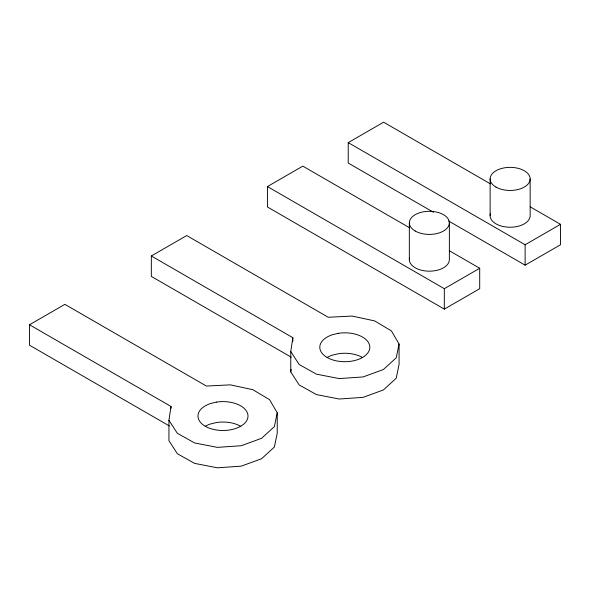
<?xml version="1.0" encoding="UTF-8"?>
<svg xmlns="http://www.w3.org/2000/svg" width="590" height="590" viewBox="0 0 590 590"><rect width="100%" height="100%" fill="white"/><g stroke="black" fill="none" stroke-linecap="round" stroke-linejoin="round"><path stroke-width="0.89" d="M29.5 324.773L64.878 304.344L206.397 386.052L230.336 384.85L252.852 389.702L269.564 399.666L277.241 412.816L277.241 433.244L274.387 447.014L261.554 458.747L241.236 466.152L217.371 467.804L194.604 463.371L177.339 453.725L168.932 440.723L168.932 420.301L171.019 406.473L29.5 324.773L29.5 345.202L169.426 425.987M151.328 255.986L186.713 235.558L328.224 317.265L352.164 316.063L374.68 320.916L391.399 330.879L399.069 344.029L399.069 364.45L396.215 378.227L383.382 389.961L363.064 397.365L339.206 399.017L316.432 394.585L299.167 384.931L290.767 371.936L290.767 351.507L292.846 337.687L151.328 255.986L151.328 276.408L291.261 357.201M290.767 371.936L291.158 369.347M277.241 412.816L274.387 426.592L261.554 438.318L241.236 445.73L217.371 447.375L194.604 442.95L177.339 433.296L168.932 420.301M399.069 344.029L396.215 357.806L383.382 369.532L363.064 376.944L339.206 378.588L316.432 374.156L299.167 364.509L290.767 351.507M449.433 250.787L479.707 268.266L479.707 288.694L444.329 309.116L267.432 206.987L267.432 186.565L302.81 166.137L409.585 227.784M433.488 212.275L348.225 163.047L348.225 142.625L383.603 122.196L490.378 183.844M267.432 186.565L444.329 288.694L479.707 268.266M348.225 142.625L525.122 244.754L560.5 224.325L560.5 244.754L525.122 265.175L448.629 221.014M530.218 206.847L560.5 224.325M530.152 178.91L530.152 215.682A20.016 11.557 0 0 1 508.174 227.18A20.016 11.557 0 0 1 490.511 213.418M525.122 244.754L525.122 265.175M490.128 178.91L490.128 215.682M449.366 222.85L449.366 259.615A20.016 11.557 0 0 1 428.045 271.149A20.016 11.557 0 0 1 409.512 258.11M444.329 288.694L444.329 309.116M409.335 222.85L409.335 259.615M292.846 337.687L292.846 341.241M171.019 406.473L171.019 408.25M205.291 426.268A25.016 14.44 0 0 1 210.475 423.967L216.508 422.529A25.016 14.44 0 0 1 240.668 426.268M327.126 357.481A25.016 14.44 0 0 1 332.303 355.18L338.336 353.742A25.016 14.44 0 0 1 362.503 357.481M338.336 333.313L332.303 334.759A25.016 14.44 0 0 0 330.466 359.096A25.016 14.44 0 0 0 369.451 349.774A25.016 14.44 0 0 0 338.336 333.313M216.508 402.1L210.475 403.545A25.016 14.44 0 0 0 208.631 427.883A25.016 14.44 0 0 0 247.616 418.561A25.016 14.44 0 0 0 216.508 402.1M415.198 231.022A20.016 11.557 0 0 0 448.68 225.845A20.016 11.557 0 0 0 424.173 211.692A20.016 11.557 0 0 0 415.198 231.022M495.991 187.082A20.016 11.557 0 0 0 529.473 181.904A20.016 11.557 0 0 0 504.959 167.752A20.016 11.557 0 0 0 495.991 187.082"/></g></svg>
